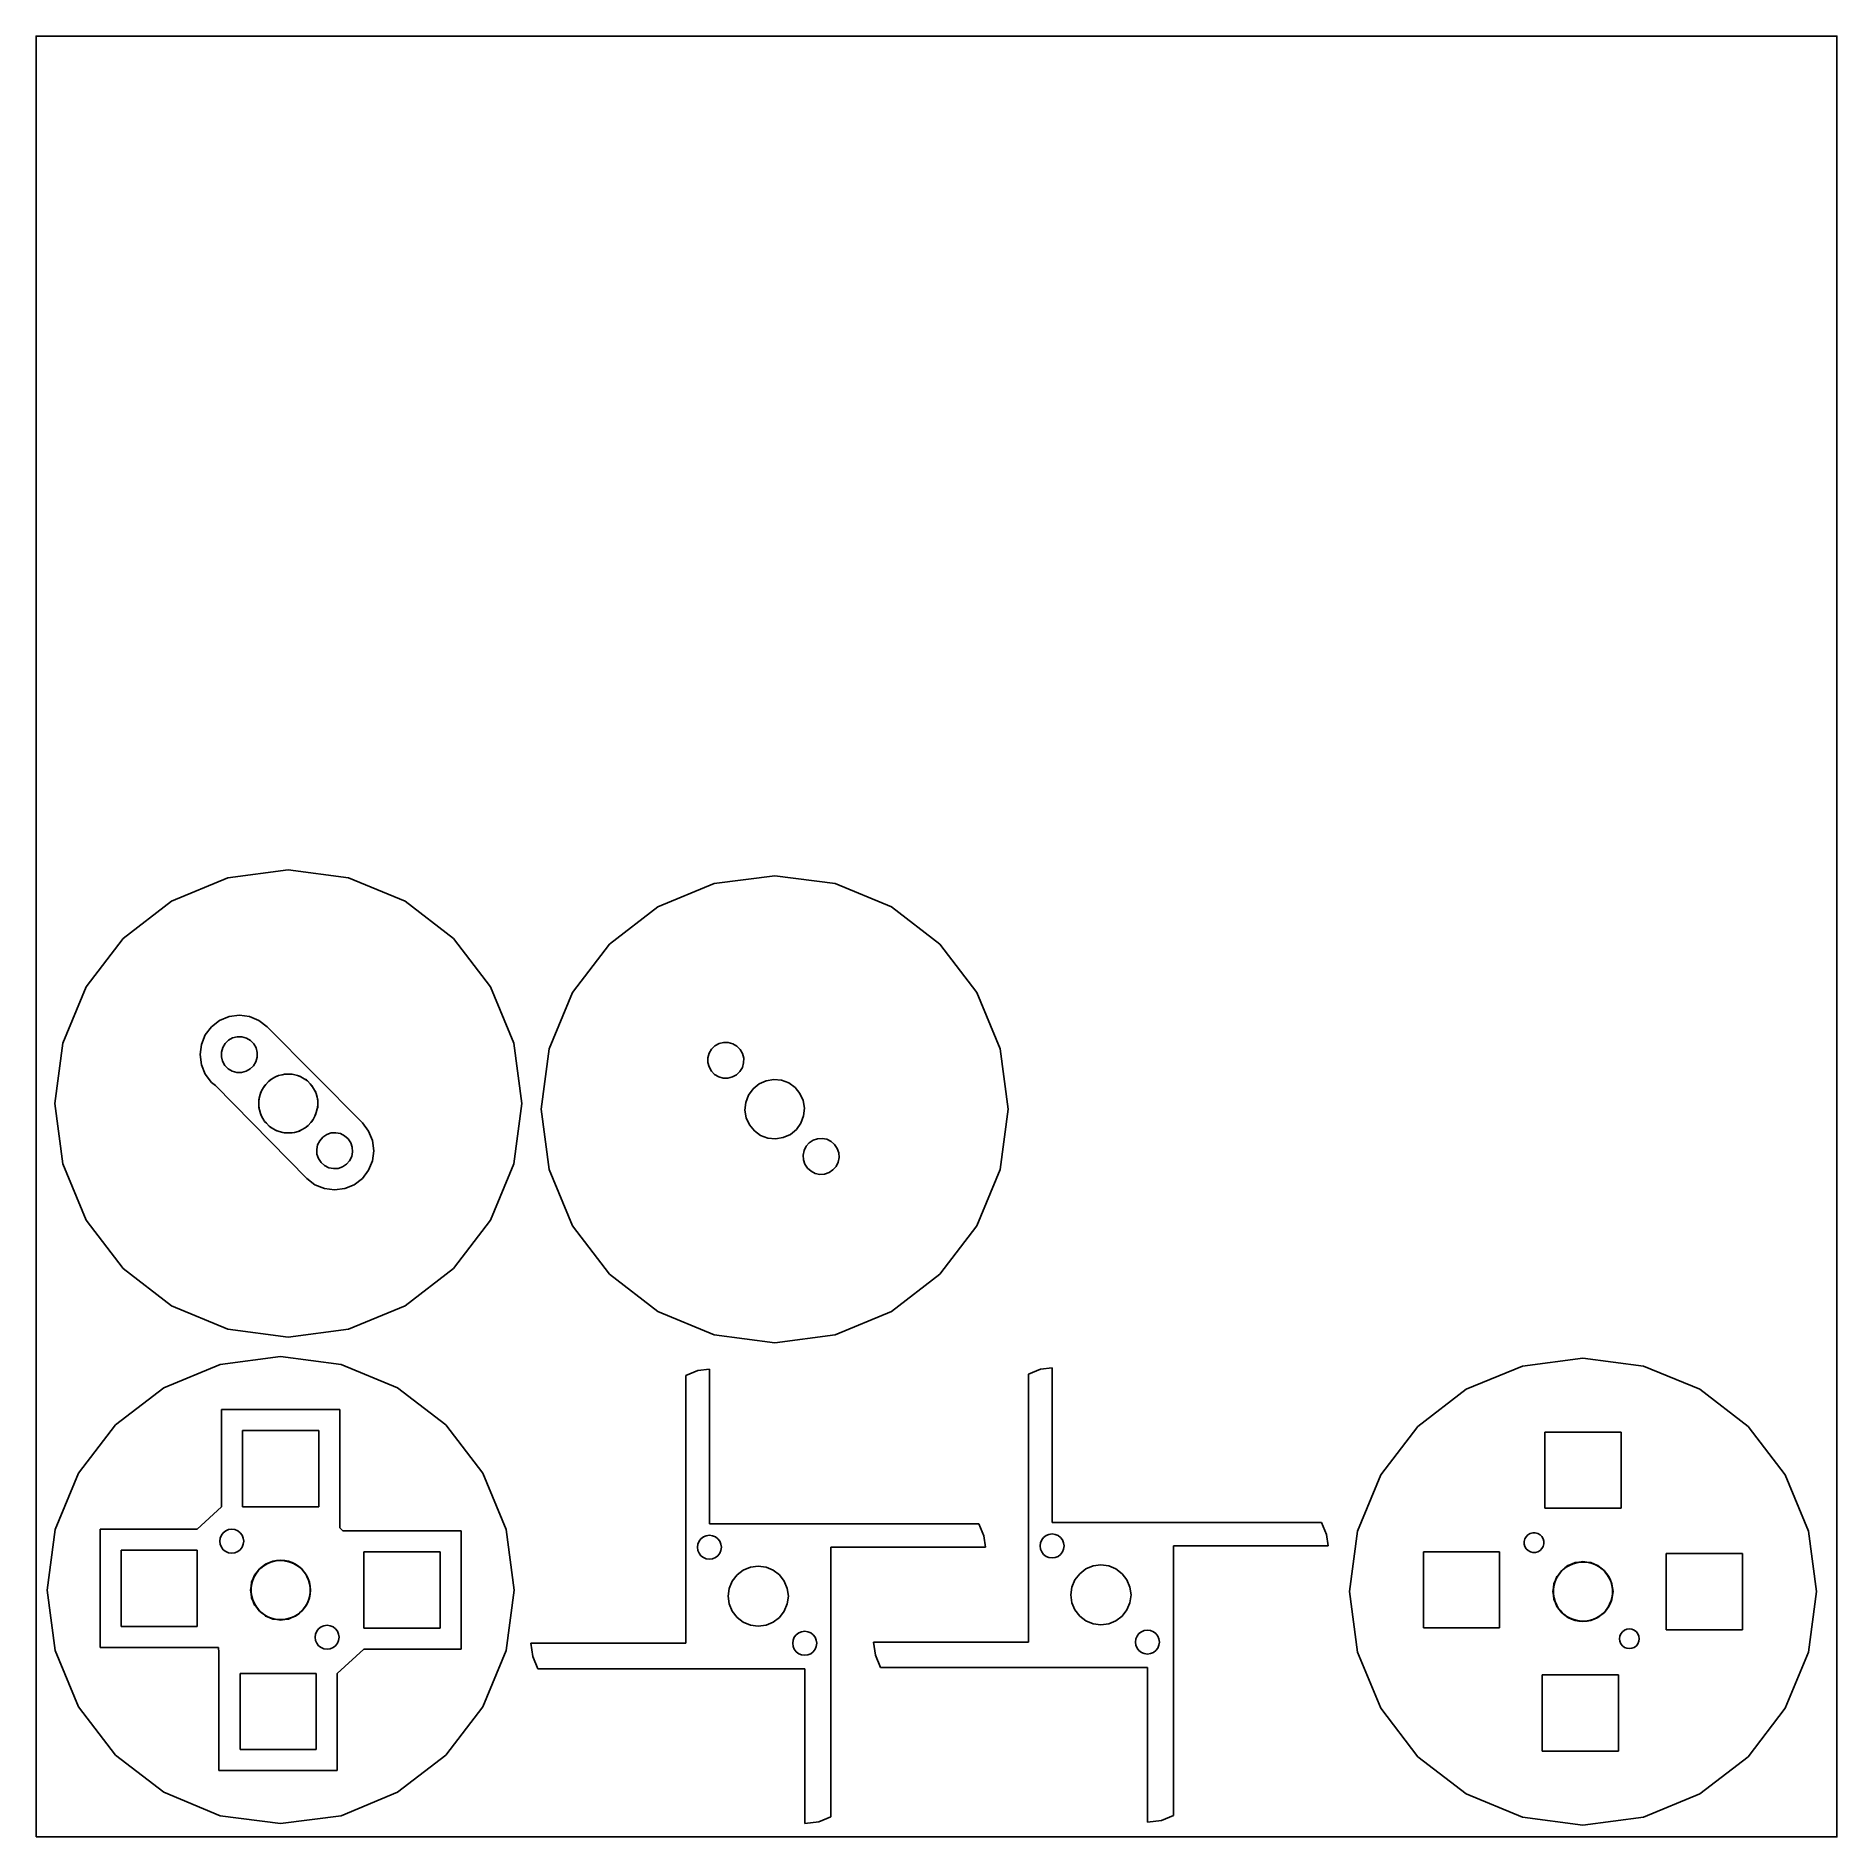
# Model space of a CAD drawing. Header units: millimetres. Extents: x 0 to 300, y 0 to 300.
import ezdxf

# ---------------------------------------------------------------- set-up
doc = ezdxf.new("R2010")
doc.units = ezdxf.units.MM

msp = doc.modelspace()

# ---------------------------------------------------------------- linework, layer by layer
for p, q in [((31.95, 159.75), (22.57, 155.87)), ((42.02, 161.08), (31.95, 159.75)), ((42.02, 161.08), (52.08, 159.75)), ((52.08, 159.75), (61.47, 155.87)), ((123.05, 160.13), (112.98, 158.81)), ((123.05, 160.13), (133.12, 158.81)), ((112.98, 158.81), (103.6, 154.92)), ((133.12, 158.81), (142.5, 154.92)), ((14.51, 149.69), (22.57, 155.87)), ((61.47, 155.87), (69.52, 149.69)), ((95.54, 148.74), (103.6, 154.92)), ((142.5, 154.92), (150.55, 148.74)), ((8.33, 141.63), (14.51, 149.69)), ((69.52, 149.69), (75.7, 141.63)), ((89.36, 140.68), (95.54, 148.74)), ((150.55, 148.74), (156.74, 140.68)), ((8.33, 141.63), (4.44, 132.25)), ((79.59, 132.25), (75.7, 141.63)), ((89.36, 140.68), (85.47, 131.3)), ((160.62, 131.3), (156.74, 140.68)), ((30.59, 136), (29.24, 134.96)), ((32.17, 136.65), (30.59, 136)), ((33.87, 136.87), (32.17, 136.65)), ((35.56, 136.65), (33.87, 136.87)), ((37.14, 136), (35.56, 136.65)), ((38.49, 134.96), (37.14, 136)), ((3.12, 122.18), (4.44, 132.25)), ((27.55, 132.02), (27.32, 130.33)), ((28.2, 133.6), (27.55, 132.02)), ((29.24, 134.96), (28.2, 133.6)), ((31.11, 131.51), (31.51, 132.18)), ((32.07, 132.73), (31.51, 132.18)), ((32.07, 132.73), (32.75, 133.11)), ((32.75, 133.11), (33.51, 133.31)), ((34.29, 133.3), (33.51, 133.31)), ((35.05, 133.09), (34.29, 133.3)), ((35.72, 132.69), (35.05, 133.09)), ((35.72, 132.69), (36.27, 132.13)), ((36.27, 132.13), (36.65, 131.45)), ((54.37, 118.95), (38.49, 134.96)), ((80.92, 122.18), (79.59, 132.25)), ((113.1, 131.79), (113.78, 132.17)), ((114.54, 132.36), (113.78, 132.17)), ((114.54, 132.36), (115.32, 132.35)), ((115.32, 132.35), (116.08, 132.14)), ((116.08, 132.14), (116.75, 131.74)), ((27.32, 130.33), (27.55, 128.64)), ((30.9, 130.76), (30.89, 129.97)), ((31.08, 129.21), (30.89, 129.97)), ((31.11, 131.51), (30.9, 130.76)), ((31.46, 128.53), (31.08, 129.21)), ((36.62, 129.15), (36.22, 128.48)), ((36.84, 129.9), (36.62, 129.15)), ((36.65, 131.45), (36.84, 130.69)), ((36.84, 130.69), (36.84, 129.9)), ((84.15, 121.23), (85.47, 131.3)), ((111.92, 129.03), (111.93, 129.81)), ((111.92, 129.03), (112.11, 128.27)), ((112.14, 130.56), (111.93, 129.81)), ((112.14, 130.56), (112.54, 131.24)), ((113.1, 131.79), (112.54, 131.24)), ((117.3, 131.18), (116.75, 131.74)), ((117.68, 130.5), (117.3, 131.18)), ((117.88, 129.74), (117.68, 130.5)), ((117.88, 129.74), (117.87, 128.96)), ((161.95, 121.23), (160.62, 131.3)), ((27.55, 128.64), (28.2, 127.06)), ((28.2, 127.06), (29.24, 125.7)), ((32.01, 127.97), (31.46, 128.53)), ((32.69, 127.57), (32.01, 127.97)), ((32.69, 127.57), (33.44, 127.36)), ((34.22, 127.35), (33.44, 127.36)), ((34.98, 127.54), (34.22, 127.35)), ((35.66, 127.93), (34.98, 127.54)), ((35.66, 127.93), (36.22, 128.48)), ((38.72, 125.83), (39.22, 126.23)), ((38.72, 125.83), (39.01, 126.11)), ((39.01, 126.11), (39.22, 126.23)), ((39.22, 126.23), (39.78, 126.55)), ((39.78, 126.55), (40.37, 126.82)), ((39.78, 126.55), (40.13, 126.76)), ((40.13, 126.76), (40.37, 126.82)), ((40.37, 126.82), (40.99, 126.98)), ((40.99, 126.98), (41.62, 127.09)), ((40.99, 126.98), (41.38, 127.09)), ((41.38, 127.09), (41.62, 127.09)), ((41.62, 127.09), (42.27, 127.09)), ((42.27, 127.09), (42.91, 127.02)), ((42.27, 127.09), (42.67, 127.09)), ((42.67, 127.09), (42.91, 127.02)), ((42.91, 127.02), (43.53, 126.85)), ((43.53, 126.85), (44.13, 126.63)), ((43.53, 126.85), (43.92, 126.75)), ((43.92, 126.75), (44.13, 126.63)), ((44.13, 126.63), (44.69, 126.3)), ((44.69, 126.3), (45.21, 125.93)), ((44.69, 126.3), (45.04, 126.1)), ((45.04, 126.1), (45.21, 125.93)), ((112.5, 127.59), (112.11, 128.27)), ((112.5, 127.59), (113.04, 127.03)), ((113.72, 126.63), (113.04, 127.03)), ((114.47, 126.41), (113.72, 126.63)), ((114.47, 126.41), (115.25, 126.41)), ((116.01, 126.6), (115.25, 126.41)), ((116.7, 126.98), (116.01, 126.6)), ((116.7, 126.98), (117.26, 127.53)), ((117.26, 127.53), (117.66, 128.2)), ((117.87, 128.96), (117.66, 128.2)), ((121.62, 125.97), (122.89, 126.18)), ((122.89, 126.18), (124.18, 126.05)), ((124.18, 126.05), (125.39, 125.6)), ((29.24, 125.7), (29.92, 125.18)), ((45.12, 109.7), (29.92, 125.18)), ((37.11, 122.43), (37.17, 123.07)), ((37.11, 122.84), (37.17, 123.07)), ((37.17, 123.07), (37.34, 123.69)), ((37.34, 123.69), (37.57, 124.29)), ((37.34, 123.69), (37.45, 124.08)), ((37.45, 124.08), (37.57, 124.29)), ((37.57, 124.29), (37.89, 124.85)), ((37.89, 124.85), (38.27, 125.37)), ((37.89, 124.85), (38.1, 125.2)), ((38.1, 125.2), (38.27, 125.37)), ((38.27, 125.37), (38.72, 125.83)), ((45.21, 125.93), (45.66, 125.47)), ((45.66, 125.47), (46.07, 124.97)), ((45.66, 125.47), (45.95, 125.18)), ((45.95, 125.18), (46.07, 124.97)), ((46.07, 124.97), (46.39, 124.42)), ((46.39, 124.42), (46.66, 123.83)), ((46.39, 124.42), (46.59, 124.06)), ((46.59, 124.06), (46.66, 123.83)), ((46.66, 123.83), (46.82, 123.21)), ((46.82, 123.21), (46.92, 122.57)), ((46.82, 123.21), (46.92, 122.81)), ((118.23, 122.36), (118.68, 123.57)), ((118.68, 123.57), (119.44, 124.62)), ((119.44, 124.62), (120.44, 125.44)), ((120.44, 125.44), (121.62, 125.97)), ((125.39, 125.6), (126.44, 124.84)), ((126.44, 124.84), (127.25, 123.84)), ((127.25, 123.84), (127.79, 122.66)), ((4.44, 112.11), (3.12, 122.18)), ((37.11, 122.43), (37.11, 122.84)), ((37.11, 121.79), (37.11, 122.43)), ((37.21, 121.15), (37.11, 121.79)), ((37.11, 121.54), (37.11, 121.79)), ((37.21, 121.15), (37.11, 121.54)), ((37.38, 120.53), (37.21, 121.15)), ((37.64, 119.94), (37.38, 120.53)), ((37.44, 120.3), (37.38, 120.53)), ((37.64, 119.94), (37.44, 120.3)), ((46.46, 120.07), (46.14, 119.51)), ((46.69, 120.67), (46.46, 120.07)), ((46.58, 120.27), (46.46, 120.07)), ((46.69, 120.67), (46.58, 120.27)), ((46.86, 121.29), (46.69, 120.67)), ((46.92, 121.93), (46.86, 121.29)), ((46.92, 121.52), (46.86, 121.29)), ((46.92, 122.81), (46.92, 122.57)), ((46.92, 122.57), (46.92, 121.93)), ((46.92, 121.93), (46.92, 121.52)), ((80.92, 122.18), (79.59, 112.11)), ((84.15, 121.23), (85.47, 111.17)), ((118.1, 121.08), (118.23, 122.36)), ((118.31, 119.8), (118.1, 121.08)), ((127.87, 120.1), (127.41, 118.89)), ((127.79, 122.66), (127.99, 121.39)), ((127.99, 121.39), (127.87, 120.1)), ((161.95, 121.23), (160.62, 111.17)), ((37.96, 119.38), (37.64, 119.94)), ((38.37, 118.89), (37.96, 119.38)), ((38.08, 119.18), (37.96, 119.38)), ((38.37, 118.89), (38.08, 119.18)), ((38.82, 118.43), (38.37, 118.89)), ((39.35, 118.05), (38.82, 118.43)), ((38.99, 118.26), (38.82, 118.43)), ((39.35, 118.05), (38.99, 118.26)), ((39.9, 117.73), (39.35, 118.05)), ((40.5, 117.5), (39.9, 117.73)), ((40.11, 117.61), (39.9, 117.73)), ((40.5, 117.5), (40.11, 117.61)), ((41.13, 117.34), (40.5, 117.5)), ((41.77, 117.27), (41.13, 117.34)), ((41.36, 117.27), (41.13, 117.34)), ((41.77, 117.27), (41.36, 117.27)), ((42.41, 117.27), (41.77, 117.27)), ((43.04, 117.37), (42.41, 117.27)), ((42.65, 117.27), (42.41, 117.27)), ((43.04, 117.37), (42.65, 117.27)), ((43.67, 117.54), (43.04, 117.37)), ((44.25, 117.8), (43.67, 117.54)), ((43.9, 117.6), (43.67, 117.54)), ((44.25, 117.8), (43.9, 117.6)), ((44.81, 118.13), (44.25, 117.8)), ((45.31, 118.53), (44.81, 118.13)), ((45.02, 118.25), (44.81, 118.13)), ((45.31, 118.53), (45.02, 118.25)), ((45.76, 118.99), (45.31, 118.53)), ((46.14, 119.51), (45.76, 118.99)), ((45.94, 119.16), (45.76, 118.99)), ((46.14, 119.51), (45.94, 119.16)), ((47.77, 116.58), (48.42, 117.02)), ((49.16, 117.27), (48.42, 117.02)), ((49.95, 117.32), (49.16, 117.27)), ((50.71, 117.16), (49.95, 117.32)), ((50.71, 117.16), (51.41, 116.81)), ((55.41, 117.59), (54.37, 118.95)), ((56.06, 116.02), (55.41, 117.59)), ((118.84, 118.63), (118.31, 119.8)), ((119.66, 117.63), (118.84, 118.63)), ((120.71, 116.87), (119.66, 117.63)), ((125.66, 117.03), (124.48, 116.5)), ((126.66, 117.85), (125.66, 117.03)), ((127.41, 118.89), (126.66, 117.85)), ((46.75, 114.53), (46.9, 115.29)), ((46.75, 114.53), (46.8, 113.74)), ((46.9, 115.29), (47.25, 115.99)), ((47.25, 115.99), (47.77, 116.58)), ((51.41, 116.81), (52, 116.3)), ((52.44, 115.65), (52, 116.3)), ((52.69, 114.9), (52.44, 115.65)), ((52.74, 114.12), (52.58, 113.35)), ((52.69, 114.9), (52.74, 114.12)), ((56.29, 114.32), (56.06, 116.02)), ((56.06, 112.63), (56.29, 114.32)), ((121.92, 116.42), (120.71, 116.87)), ((123.2, 116.29), (121.92, 116.42)), ((124.48, 116.5), (123.2, 116.29)), ((127.94, 114.35), (127.78, 113.58)), ((128.28, 115.05), (127.94, 114.35)), ((128.28, 115.05), (128.8, 115.64)), ((128.8, 115.64), (129.45, 116.07)), ((130.2, 116.32), (129.45, 116.07)), ((130.98, 116.37), (130.2, 116.32)), ((131.74, 116.22), (130.98, 116.37)), ((132.45, 115.87), (131.74, 116.22)), ((132.45, 115.87), (133.03, 115.35)), ((133.03, 115.35), (133.47, 114.7)), ((133.72, 113.96), (133.47, 114.7)), ((4.44, 112.11), (8.33, 102.73)), ((47.05, 113), (46.8, 113.74)), ((47.48, 112.35), (47.05, 113)), ((48.07, 111.83), (47.48, 112.35)), ((48.07, 111.83), (48.77, 111.48)), ((49.54, 111.33), (48.77, 111.48)), ((50.32, 111.38), (49.54, 111.33)), ((50.32, 111.38), (51.07, 111.63)), ((51.72, 112.06), (51.07, 111.63)), ((51.72, 112.06), (52.23, 112.65)), ((52.23, 112.65), (52.58, 113.35)), ((54.37, 109.7), (55.41, 111.05)), ((55.41, 111.05), (56.06, 112.63)), ((79.59, 112.11), (75.7, 102.73)), ((85.47, 111.17), (89.36, 101.78)), ((127.83, 112.8), (127.78, 113.58)), ((127.83, 112.8), (128.08, 112.06)), ((128.08, 112.06), (128.52, 111.4)), ((129.1, 110.89), (128.52, 111.4)), ((132.75, 111.12), (132.1, 110.68)), ((133.27, 111.71), (132.75, 111.12)), ((133.27, 111.71), (133.61, 112.41)), ((133.77, 113.18), (133.61, 112.41)), ((133.77, 113.18), (133.72, 113.96)), ((160.62, 111.17), (156.74, 101.78)), ((45.12, 109.7), (46.47, 108.66)), ((46.47, 108.66), (48.05, 108)), ((48.05, 108), (49.74, 107.78)), ((49.74, 107.78), (51.44, 108)), ((51.44, 108), (53.02, 108.66)), ((53.02, 108.66), (54.37, 109.7)), ((129.81, 110.54), (129.1, 110.89)), ((130.57, 110.38), (129.81, 110.54)), ((131.35, 110.43), (130.57, 110.38)), ((131.35, 110.43), (132.1, 110.68)), ((14.51, 94.67), (8.33, 102.73)), ((75.7, 102.73), (69.52, 94.67)), ((95.54, 93.73), (89.36, 101.78)), ((156.74, 101.78), (150.55, 93.73)), ((22.57, 88.49), (14.51, 94.67)), ((69.52, 94.67), (61.47, 88.49)), ((103.6, 87.55), (95.54, 93.73)), ((150.55, 93.73), (142.5, 87.55)), ((31.95, 84.6), (22.57, 88.49)), ((61.47, 88.49), (52.08, 84.6)), ((112.98, 83.66), (103.6, 87.55)), ((133.12, 83.66), (142.5, 87.55)), ((31.95, 84.6), (42.02, 83.28)), ((42.02, 83.28), (52.08, 84.6)), ((112.98, 83.66), (123.05, 82.33)), ((133.12, 83.66), (123.05, 82.33)), ((30.68, 78.7), (21.3, 74.82)), ((30.68, 78.7), (40.75, 80.03)), ((40.75, 80.03), (50.82, 78.7)), ((50.82, 78.7), (60.2, 74.82)), ((167.33, 77.9), (169.25, 78.15)), ((169.25, 52.41), (169.25, 78.15)), ((247.62, 78.45), (238.24, 74.57)), ((247.62, 78.45), (257.69, 79.78)), ((257.69, 79.78), (267.75, 78.45)), ((267.75, 78.45), (277.14, 74.57)), ((108.24, 76.85), (110.25, 77.69)), ((108.24, 76.85), (108.24, 32.26)), ((110.25, 77.69), (112.17, 77.94)), ((112.17, 52.19), (112.17, 77.94)), ((165.32, 77.07), (167.33, 77.9)), ((165.32, 77.07), (165.32, 32.47)), ((13.25, 68.64), (21.3, 74.82)), ((68.26, 68.64), (60.2, 74.82)), ((230.18, 68.39), (238.24, 74.57)), ((277.14, 74.57), (285.19, 68.39)), ((30.9, 71.21), (30.9, 55.01)), ((50.6, 71.21), (30.9, 71.21)), ((50.6, 51.51), (50.6, 71.21)), ((13.25, 68.64), (7.06, 60.58)), ((34.4, 67.71), (34.4, 55.01)), ((47.1, 67.71), (34.4, 67.71)), ((47.1, 55.01), (47.1, 67.71)), ((68.26, 68.64), (74.44, 60.58)), ((224, 60.33), (230.18, 68.39)), ((251.34, 67.46), (251.34, 54.76)), ((251.34, 67.46), (264.04, 67.46)), ((264.04, 54.76), (264.04, 67.46)), ((285.19, 68.39), (291.37, 60.33)), ((7.06, 60.58), (3.18, 51.2)), ((78.33, 51.2), (74.44, 60.58)), ((220.11, 50.95), (224, 60.33)), ((291.37, 60.33), (295.26, 50.95)), ((30.9, 55.01), (26.87, 51.27)), ((34.4, 55.01), (47.1, 55.01)), ((264.04, 54.76), (251.34, 54.76)), ((1.85, 41.13), (3.18, 51.2)), ((10.67, 51.27), (10.67, 31.57)), ((26.87, 51.27), (10.67, 51.27)), ((31.6, 51.01), (31.19, 50.69)), ((32.08, 51.21), (31.6, 51.01)), ((32.08, 51.21), (32.6, 51.28)), ((33.12, 51.21), (32.6, 51.28)), ((33.12, 51.21), (33.6, 51.01)), ((34.02, 50.69), (33.6, 51.01)), ((50.6, 51.51), (51.13, 50.98)), ((79.65, 41.13), (78.33, 51.2)), ((112.17, 52.19), (157.06, 52.19)), ((157.06, 52.19), (157.89, 50.18)), ((169.25, 52.41), (214.14, 52.41)), ((214.14, 52.41), (214.97, 50.39)), ((30.67, 49.8), (30.6, 49.28)), ((30.67, 48.76), (30.6, 49.28)), ((30.67, 49.8), (30.87, 50.28)), ((30.87, 48.28), (30.67, 48.76)), ((30.87, 50.28), (31.19, 50.69)), ((30.87, 48.28), (31.19, 47.86)), ((34.33, 50.28), (34.02, 50.69)), ((34.33, 48.28), (34.02, 47.86)), ((34.53, 49.8), (34.33, 50.28)), ((34.33, 48.28), (34.53, 48.76)), ((34.6, 49.28), (34.53, 49.8)), ((34.53, 48.76), (34.6, 49.28)), ((70.83, 50.98), (51.13, 50.98)), ((70.83, 31.28), (70.83, 50.98)), ((110.17, 48.26), (110.24, 48.78)), ((110.24, 47.74), (110.17, 48.26)), ((110.24, 48.78), (110.44, 49.26)), ((110.44, 49.26), (110.75, 49.68)), ((110.75, 49.68), (111.17, 49.99)), ((111.17, 49.99), (111.65, 50.19)), ((111.65, 50.19), (112.17, 50.26)), ((112.17, 50.26), (112.68, 50.19)), ((112.68, 50.19), (113.17, 49.99)), ((113.17, 49.99), (113.58, 49.68)), ((113.58, 49.68), (113.9, 49.26)), ((113.9, 49.26), (114.1, 48.78)), ((114.1, 48.78), (114.17, 48.26)), ((114.17, 48.26), (114.1, 47.74)), ((158.14, 48.26), (132.4, 48.26)), ((132.4, 48.26), (132.4, 3.37)), ((157.89, 50.18), (158.14, 48.26)), ((167.25, 48.48), (167.32, 48.99)), ((167.32, 47.96), (167.25, 48.48)), ((167.32, 48.99), (167.52, 49.48)), ((167.52, 49.48), (167.84, 49.89)), ((167.84, 49.89), (168.25, 50.21)), ((168.25, 50.21), (168.73, 50.41)), ((168.73, 50.41), (169.25, 50.48)), ((169.25, 50.48), (169.77, 50.41)), ((169.77, 50.41), (170.25, 50.21)), ((170.25, 50.21), (170.66, 49.89)), ((170.66, 49.89), (170.98, 49.48)), ((170.98, 49.48), (171.18, 48.99)), ((171.18, 48.99), (171.25, 48.48)), ((171.25, 48.48), (171.18, 47.96)), ((215.23, 48.48), (189.48, 48.48)), ((189.48, 48.48), (189.48, 3.58)), ((214.97, 50.39), (215.23, 48.48)), ((218.79, 40.88), (220.11, 50.95)), ((248.01, 49.65), (247.9, 49.23)), ((247.9, 49.23), (247.9, 48.8)), ((247.9, 48.8), (248.02, 48.39)), ((248.01, 49.65), (248.22, 50.02)), ((248.02, 48.39), (248.23, 48.01)), ((248.52, 50.33), (248.22, 50.02)), ((248.54, 47.71), (248.23, 48.01)), ((248.89, 50.55), (248.52, 50.33)), ((249.31, 50.66), (248.89, 50.55)), ((249.74, 50.67), (249.31, 50.66)), ((250.16, 50.56), (249.74, 50.67)), ((250.53, 50.35), (250.16, 50.56)), ((250.84, 50.04), (250.53, 50.35)), ((250.55, 47.73), (250.85, 48.03)), ((251.05, 49.67), (250.84, 50.04)), ((250.85, 48.03), (251.06, 48.41)), ((251.17, 49.26), (251.05, 49.67)), ((251.06, 48.41), (251.17, 48.83)), ((251.17, 48.83), (251.17, 49.26)), ((295.26, 50.95), (296.59, 40.88)), ((26.87, 47.77), (14.17, 47.77)), ((14.17, 47.77), (14.17, 35.07)), ((26.87, 35.07), (26.87, 47.77)), ((31.19, 47.86), (31.6, 47.55)), ((31.6, 47.55), (32.08, 47.35)), ((32.08, 47.35), (32.6, 47.28)), ((32.6, 47.28), (33.12, 47.35)), ((33.12, 47.35), (33.6, 47.55)), ((33.6, 47.55), (34.02, 47.86)), ((37.75, 45.06), (37.22, 44.66)), ((37.46, 44.78), (37.96, 45.18)), ((37.46, 44.78), (37.75, 45.06)), ((38.25, 45.46), (37.75, 45.06)), ((37.75, 45.06), (37.96, 45.18)), ((37.96, 45.18), (38.52, 45.5)), ((38.25, 45.46), (38.87, 45.71)), ((38.52, 45.5), (39.1, 45.77)), ((38.52, 45.5), (38.87, 45.71)), ((38.87, 45.71), (39.46, 45.96)), ((38.87, 45.71), (39.1, 45.77)), ((39.1, 45.77), (39.72, 45.93)), ((39.46, 45.96), (40.12, 46.04)), ((39.72, 45.93), (40.36, 46.04)), ((39.72, 45.93), (40.12, 46.04)), ((40.12, 46.04), (40.75, 46.13)), ((40.12, 46.04), (40.36, 46.04)), ((40.36, 46.04), (41, 46.04)), ((40.75, 46.13), (41.41, 46.03)), ((41, 46.04), (41.64, 45.97)), ((41, 46.04), (41.41, 46.03)), ((41.41, 46.03), (42.05, 45.96)), ((41.41, 46.03), (41.64, 45.97)), ((41.64, 45.97), (42.26, 45.8)), ((42.05, 45.96), (42.66, 45.7)), ((42.26, 45.8), (42.87, 45.58)), ((42.26, 45.8), (42.66, 45.7)), ((42.66, 45.7), (43.25, 45.46)), ((42.66, 45.7), (42.87, 45.58)), ((42.87, 45.58), (43.42, 45.25)), ((43.25, 45.46), (43.77, 45.05)), ((43.42, 45.25), (43.94, 44.88)), ((43.42, 45.25), (43.77, 45.05)), ((43.77, 45.05), (44.29, 44.66)), ((43.77, 45.05), (43.94, 44.88)), ((54.63, 47.48), (54.63, 34.78)), ((67.33, 47.48), (54.63, 47.48)), ((67.33, 34.78), (67.33, 47.48)), ((110.44, 47.26), (110.24, 47.74)), ((110.75, 46.85), (110.44, 47.26)), ((111.17, 46.53), (110.75, 46.85)), ((111.65, 46.33), (111.17, 46.53)), ((112.17, 46.26), (111.65, 46.33)), ((112.68, 46.33), (112.17, 46.26)), ((113.17, 46.53), (112.68, 46.33)), ((113.58, 46.85), (113.17, 46.53)), ((113.9, 47.26), (113.58, 46.85)), ((114.1, 47.74), (113.9, 47.26)), ((119.02, 44.94), (120.32, 45.11)), ((120.32, 45.11), (121.61, 44.94)), ((167.52, 47.48), (167.32, 47.96)), ((167.84, 47.06), (167.52, 47.48)), ((168.25, 46.74), (167.84, 47.06)), ((168.73, 46.54), (168.25, 46.74)), ((169.25, 46.48), (168.73, 46.54)), ((169.77, 46.54), (169.25, 46.48)), ((170.25, 46.74), (169.77, 46.54)), ((170.66, 47.06), (170.25, 46.74)), ((170.98, 47.48), (170.66, 47.06)), ((171.18, 47.96), (170.98, 47.48)), ((174.9, 44.66), (176.11, 45.15)), ((176.11, 45.15), (177.4, 45.33)), ((177.4, 45.33), (178.69, 45.15)), ((178.69, 45.15), (179.9, 44.66)), ((243.81, 47.52), (231.11, 47.52)), ((231.11, 34.82), (231.11, 47.52)), ((243.81, 47.52), (243.81, 34.82)), ((248.54, 47.71), (248.92, 47.5)), ((248.92, 47.5), (249.33, 47.39)), ((249.33, 47.39), (249.76, 47.39)), ((249.76, 47.39), (250.18, 47.51)), ((250.18, 47.51), (250.55, 47.73)), ((254.68, 44.81), (255.19, 45.21)), ((254.89, 44.93), (255.45, 45.25)), ((255.8, 45.46), (255.19, 45.21)), ((255.45, 45.25), (256.03, 45.52)), ((255.45, 45.25), (255.8, 45.46)), ((256.39, 45.71), (255.8, 45.46)), ((255.8, 45.46), (256.03, 45.52)), ((256.03, 45.52), (256.66, 45.68)), ((256.39, 45.71), (257.05, 45.79)), ((256.66, 45.68), (257.29, 45.79)), ((256.66, 45.68), (257.05, 45.79)), ((257.05, 45.79), (257.69, 45.88)), ((257.05, 45.79), (257.29, 45.79)), ((257.29, 45.79), (257.94, 45.79)), ((257.69, 45.88), (258.34, 45.78)), ((257.94, 45.79), (258.58, 45.72)), ((257.94, 45.79), (258.34, 45.78)), ((258.34, 45.78), (258.98, 45.71)), ((258.34, 45.78), (258.58, 45.72)), ((258.58, 45.72), (259.2, 45.55)), ((258.98, 45.71), (259.59, 45.45)), ((259.2, 45.55), (259.8, 45.33)), ((259.2, 45.55), (259.59, 45.45)), ((259.59, 45.45), (260.19, 45.21)), ((259.59, 45.45), (259.8, 45.33)), ((259.8, 45.33), (260.36, 45)), ((260.19, 45.21), (260.71, 44.8)), ((260.36, 45), (260.88, 44.63)), ((260.36, 45), (260.71, 44.8)), ((271.57, 47.23), (271.57, 34.53)), ((271.57, 47.23), (284.27, 47.23)), ((284.27, 34.53), (284.27, 47.23)), ((35.92, 42.42), (35.85, 41.79)), ((35.85, 41.38), (35.91, 42.02)), ((35.85, 41.79), (35.91, 42.02)), ((35.91, 42.02), (36.08, 42.64)), ((36.18, 43.03), (35.92, 42.42)), ((36.08, 42.64), (36.3, 43.24)), ((36.08, 42.64), (36.18, 43.03)), ((36.42, 43.63), (36.18, 43.03)), ((36.18, 43.03), (36.3, 43.24)), ((36.3, 43.24), (36.63, 43.8)), ((36.42, 43.63), (36.83, 44.15)), ((36.63, 43.8), (37, 44.32)), ((36.63, 43.8), (36.83, 44.15)), ((36.83, 44.15), (37.22, 44.66)), ((36.83, 44.15), (37, 44.32)), ((37, 44.32), (37.46, 44.78)), ((43.94, 44.88), (44.4, 44.42)), ((44.29, 44.66), (44.69, 44.13)), ((44.4, 44.42), (44.81, 43.92)), ((44.4, 44.42), (44.69, 44.13)), ((44.69, 44.13), (45.08, 43.63)), ((44.69, 44.13), (44.81, 43.92)), ((44.81, 43.92), (45.13, 43.37)), ((45.08, 43.63), (45.33, 43.01)), ((45.13, 43.37), (45.39, 42.78)), ((45.13, 43.37), (45.33, 43.01)), ((45.33, 43.01), (45.58, 42.42)), ((45.33, 43.01), (45.39, 42.78)), ((45.39, 42.78), (45.56, 42.16)), ((45.56, 42.16), (45.66, 41.52)), ((45.56, 42.16), (45.66, 41.76)), ((45.58, 42.42), (45.66, 41.76)), ((115.99, 42.61), (115.49, 41.41)), ((116.78, 43.65), (115.99, 42.61)), ((116.78, 43.65), (117.82, 44.44)), ((117.82, 44.44), (119.02, 44.94)), ((121.61, 44.94), (122.82, 44.44)), ((122.82, 44.44), (123.85, 43.65)), ((124.65, 42.61), (123.85, 43.65)), ((125.15, 41.41), (124.65, 42.61)), ((173.07, 42.83), (172.57, 41.62)), ((173.86, 43.86), (173.07, 42.83)), ((173.86, 43.86), (174.9, 44.66)), ((179.9, 44.66), (180.93, 43.86)), ((181.73, 42.83), (180.93, 43.86)), ((182.23, 41.62), (181.73, 42.83)), ((252.86, 42.17), (252.78, 41.54)), ((252.84, 41.77), (253.01, 42.39)), ((252.86, 42.17), (253.12, 42.78)), ((253.01, 42.39), (253.24, 42.99)), ((253.01, 42.39), (253.12, 42.78)), ((253.12, 42.78), (253.36, 43.38)), ((253.12, 42.78), (253.24, 42.99)), ((253.24, 42.99), (253.56, 43.55)), ((253.77, 43.9), (253.36, 43.38)), ((253.56, 43.55), (253.94, 44.07)), ((253.56, 43.55), (253.77, 43.9)), ((254.15, 44.41), (253.77, 43.9)), ((253.77, 43.9), (253.94, 44.07)), ((253.94, 44.07), (254.39, 44.53)), ((254.15, 44.41), (254.68, 44.81)), ((254.39, 44.53), (254.89, 44.93)), ((254.39, 44.53), (254.68, 44.81)), ((254.68, 44.81), (254.89, 44.93)), ((260.71, 44.8), (261.22, 44.41)), ((260.71, 44.8), (260.88, 44.63)), ((260.88, 44.63), (261.33, 44.17)), ((261.22, 44.41), (261.62, 43.88)), ((261.33, 44.17), (261.74, 43.67)), ((261.33, 44.17), (261.62, 43.88)), ((261.62, 43.88), (262.02, 43.38)), ((261.62, 43.88), (261.74, 43.67)), ((261.74, 43.67), (262.06, 43.12)), ((262.02, 43.38), (262.26, 42.76)), ((262.06, 43.12), (262.32, 42.53)), ((262.06, 43.12), (262.26, 42.76)), ((262.26, 42.76), (262.51, 42.17)), ((262.26, 42.76), (262.32, 42.53)), ((262.32, 42.53), (262.49, 41.91)), ((262.59, 41.51), (262.51, 42.17)), ((3.18, 31.06), (1.85, 41.13)), ((35.85, 41.79), (35.75, 41.13)), ((35.84, 40.49), (35.75, 41.13)), ((35.84, 40.74), (35.85, 41.38)), ((35.95, 40.1), (35.84, 40.74)), ((35.84, 40.49), (35.84, 40.74)), ((35.92, 39.83), (35.84, 40.49)), ((35.95, 40.1), (35.84, 40.49)), ((35.85, 41.38), (35.85, 41.79)), ((35.92, 39.83), (36.17, 39.24)), ((36.11, 39.48), (35.95, 40.1)), ((36.38, 38.89), (36.11, 39.48)), ((36.17, 39.24), (36.11, 39.48)), ((36.17, 39.24), (36.42, 38.63)), ((36.38, 38.89), (36.17, 39.24)), ((45.2, 39.01), (44.88, 38.46)), ((45.32, 39.22), (45.08, 38.63)), ((45.43, 39.62), (45.2, 39.01)), ((45.32, 39.22), (45.2, 39.01)), ((45.58, 39.83), (45.32, 39.22)), ((45.43, 39.62), (45.32, 39.22)), ((45.6, 40.24), (45.43, 39.62)), ((45.66, 40.47), (45.58, 39.83)), ((45.66, 40.88), (45.6, 40.24)), ((45.66, 40.47), (45.6, 40.24)), ((45.66, 41.76), (45.75, 41.13)), ((45.66, 41.76), (45.66, 41.52)), ((45.66, 41.52), (45.66, 40.88)), ((45.75, 41.13), (45.66, 40.47)), ((45.66, 40.88), (45.66, 40.47)), ((79.65, 41.13), (78.33, 31.06)), ((115.49, 41.41), (115.32, 40.11)), ((115.32, 40.11), (115.49, 38.82)), ((125.32, 40.11), (125.15, 41.41)), ((125.15, 38.82), (125.32, 40.11)), ((172.57, 41.62), (172.4, 40.33)), ((172.4, 40.33), (172.57, 39.03)), ((172.57, 39.03), (173.07, 37.83)), ((181.73, 37.83), (182.23, 39.03)), ((182.4, 40.33), (182.23, 41.62)), ((182.23, 39.03), (182.4, 40.33)), ((218.79, 40.88), (220.11, 30.81)), ((252.78, 41.54), (252.69, 40.88)), ((252.78, 40.24), (252.69, 40.88)), ((252.78, 41.13), (252.84, 41.77)), ((252.78, 41.54), (252.84, 41.77)), ((252.78, 41.13), (252.78, 41.54)), ((252.78, 40.49), (252.78, 41.13)), ((252.88, 39.85), (252.78, 40.49)), ((252.78, 40.24), (252.78, 40.49)), ((252.86, 39.58), (252.78, 40.24)), ((252.88, 39.85), (252.78, 40.24)), ((252.86, 39.58), (253.11, 39)), ((253.05, 39.23), (252.88, 39.85)), ((253.31, 38.64), (253.05, 39.23)), ((253.11, 39), (253.05, 39.23)), ((262.36, 39.37), (262.13, 38.77)), ((262.51, 39.58), (262.25, 38.97)), ((262.36, 39.37), (262.25, 38.97)), ((262.53, 39.99), (262.36, 39.37)), ((262.49, 41.91), (262.59, 41.27)), ((262.49, 41.91), (262.59, 41.51)), ((262.59, 40.22), (262.51, 39.58)), ((262.59, 40.63), (262.53, 39.99)), ((262.59, 40.22), (262.53, 39.99)), ((262.69, 40.88), (262.59, 41.51)), ((262.59, 41.51), (262.59, 41.27)), ((262.59, 41.27), (262.59, 40.63)), ((262.69, 40.88), (262.59, 40.22)), ((262.59, 40.63), (262.59, 40.22)), ((296.59, 40.88), (295.26, 30.81)), ((36.7, 38.33), (36.38, 38.89)), ((36.82, 38.12), (36.42, 38.63)), ((37.11, 37.84), (36.7, 38.33)), ((36.82, 38.12), (36.7, 38.33)), ((37.22, 37.59), (36.82, 38.12)), ((37.11, 37.84), (36.82, 38.12)), ((37.56, 37.38), (37.11, 37.84)), ((37.73, 37.21), (37.22, 37.59)), ((38.08, 37), (37.56, 37.38)), ((37.73, 37.21), (37.56, 37.38)), ((38.25, 36.8), (37.73, 37.21)), ((38.08, 37), (37.73, 37.21)), ((38.64, 36.68), (38.08, 37)), ((38.85, 36.56), (38.25, 36.8)), ((39.24, 36.45), (38.64, 36.68)), ((38.85, 36.56), (38.64, 36.68)), ((39.46, 36.3), (38.85, 36.56)), ((39.24, 36.45), (38.85, 36.56)), ((39.86, 36.29), (39.24, 36.45)), ((40.09, 36.22), (39.46, 36.3)), ((40.5, 36.22), (39.86, 36.29)), ((40.09, 36.22), (39.86, 36.29)), ((40.75, 36.13), (40.09, 36.22)), ((40.5, 36.22), (40.09, 36.22)), ((41.15, 36.22), (40.5, 36.22)), ((41.39, 36.22), (40.75, 36.13)), ((41.78, 36.32), (41.15, 36.22)), ((41.39, 36.22), (41.15, 36.22)), ((41.78, 36.32), (41.39, 36.22)), ((42.05, 36.3), (41.39, 36.22)), ((42.4, 36.49), (41.78, 36.32)), ((42.64, 36.55), (42.05, 36.3)), ((42.99, 36.75), (42.4, 36.49)), ((42.64, 36.55), (42.4, 36.49)), ((43.25, 36.8), (42.64, 36.55)), ((42.99, 36.75), (42.64, 36.55)), ((43.55, 37.07), (42.99, 36.75)), ((43.25, 36.8), (43.76, 37.19)), ((44.05, 37.48), (43.55, 37.07)), ((43.76, 37.19), (43.55, 37.07)), ((43.76, 37.19), (44.29, 37.59)), ((44.05, 37.48), (43.76, 37.19)), ((44.5, 37.94), (44.05, 37.48)), ((44.67, 38.11), (44.29, 37.59)), ((44.88, 38.46), (44.5, 37.94)), ((44.67, 38.11), (44.5, 37.94)), ((45.08, 38.63), (44.67, 38.11)), ((44.88, 38.46), (44.67, 38.11)), ((115.49, 38.82), (115.99, 37.61)), ((115.99, 37.61), (116.78, 36.58)), ((116.78, 36.58), (117.82, 35.78)), ((122.82, 35.78), (123.85, 36.58)), ((123.85, 36.58), (124.65, 37.61)), ((124.65, 37.61), (125.15, 38.82)), ((173.07, 37.83), (173.86, 36.79)), ((173.86, 36.79), (174.9, 35.99)), ((179.9, 35.99), (180.93, 36.79)), ((180.93, 36.79), (181.73, 37.83)), ((253.11, 39), (253.36, 38.38)), ((253.31, 38.64), (253.11, 39)), ((253.63, 38.08), (253.31, 38.64)), ((253.36, 38.38), (253.75, 37.87)), ((254.04, 37.59), (253.63, 38.08)), ((253.75, 37.87), (253.63, 38.08)), ((253.75, 37.87), (254.15, 37.34)), ((254.04, 37.59), (253.75, 37.87)), ((254.49, 37.13), (254.04, 37.59)), ((254.15, 37.34), (254.66, 36.96)), ((255.02, 36.75), (254.49, 37.13)), ((254.66, 36.96), (254.49, 37.13)), ((254.66, 36.96), (255.19, 36.55)), ((255.02, 36.75), (254.66, 36.96)), ((255.57, 36.43), (255.02, 36.75)), ((255.78, 36.31), (255.19, 36.55)), ((256.17, 36.2), (255.57, 36.43)), ((255.78, 36.31), (255.57, 36.43)), ((256.39, 36.05), (255.78, 36.31)), ((256.17, 36.2), (255.78, 36.31)), ((256.79, 36.04), (256.17, 36.2)), ((257.03, 35.97), (256.39, 36.05)), ((257.44, 35.97), (256.79, 36.04)), ((257.03, 35.97), (256.79, 36.04)), ((258.71, 36.07), (258.08, 35.97)), ((258.71, 36.07), (258.32, 35.97)), ((258.32, 35.97), (258.98, 36.05)), ((259.34, 36.24), (258.71, 36.07)), ((258.98, 36.05), (259.57, 36.3)), ((259.92, 36.5), (259.34, 36.24)), ((259.57, 36.3), (259.34, 36.24)), ((259.57, 36.3), (260.19, 36.55)), ((259.92, 36.5), (259.57, 36.3)), ((260.48, 36.82), (259.92, 36.5)), ((260.19, 36.55), (260.69, 36.94)), ((260.98, 37.23), (260.48, 36.82)), ((260.69, 36.94), (260.48, 36.82)), ((260.69, 36.94), (261.22, 37.34)), ((260.98, 37.23), (260.69, 36.94)), ((261.43, 37.69), (260.98, 37.23)), ((261.61, 37.86), (261.22, 37.34)), ((261.81, 38.21), (261.43, 37.69)), ((261.61, 37.86), (261.43, 37.69)), ((262.02, 38.38), (261.61, 37.86)), ((261.81, 38.21), (261.61, 37.86)), ((262.13, 38.77), (261.81, 38.21)), ((262.25, 38.97), (262.02, 38.38)), ((262.25, 38.97), (262.13, 38.77)), ((14.17, 35.07), (26.87, 35.07)), ((46.55, 33.79), (46.48, 33.27)), ((46.48, 33.27), (46.55, 32.75)), ((46.75, 34.27), (46.55, 33.79)), ((47.07, 34.69), (46.75, 34.27)), ((47.48, 35), (47.07, 34.69)), ((47.96, 35.2), (47.48, 35)), ((48.48, 35.27), (47.96, 35.2)), ((48.48, 35.27), (49, 35.2)), ((49.48, 35), (49, 35.2)), ((49.89, 34.69), (49.48, 35)), ((50.21, 34.27), (49.89, 34.69)), ((50.41, 33.79), (50.21, 34.27)), ((50.48, 33.27), (50.41, 33.79)), ((50.41, 32.75), (50.48, 33.27)), ((54.63, 34.78), (67.33, 34.78)), ((117.82, 35.78), (119.02, 35.28)), ((120.32, 35.11), (119.02, 35.28)), ((120.32, 35.11), (121.61, 35.28)), ((122.82, 35.78), (121.61, 35.28)), ((126.31, 33.26), (126.11, 32.77)), ((126.31, 33.26), (126.63, 33.67)), ((126.63, 33.67), (127.05, 33.99)), ((127.53, 34.19), (127.05, 33.99)), ((128.05, 34.26), (127.53, 34.19)), ((128.56, 34.19), (128.05, 34.26)), ((129.05, 33.99), (128.56, 34.19)), ((129.46, 33.67), (129.05, 33.99)), ((129.78, 33.26), (129.46, 33.67)), ((129.98, 32.77), (129.78, 33.26)), ((174.9, 35.99), (176.11, 35.5)), ((177.4, 35.33), (176.11, 35.5)), ((177.4, 35.33), (178.69, 35.5)), ((179.9, 35.99), (178.69, 35.5)), ((183.4, 33.47), (183.2, 32.99)), ((183.4, 33.47), (183.71, 33.88)), ((183.71, 33.88), (184.13, 34.2)), ((184.61, 34.4), (184.13, 34.2)), ((185.13, 34.47), (184.61, 34.4)), ((185.64, 34.4), (185.13, 34.47)), ((186.13, 34.2), (185.64, 34.4)), ((186.54, 33.88), (186.13, 34.2)), ((186.86, 33.47), (186.54, 33.88)), ((187.06, 32.99), (186.86, 33.47)), ((231.11, 34.82), (243.81, 34.82)), ((257.69, 35.88), (257.03, 35.97)), ((257.44, 35.97), (257.03, 35.97)), ((258.08, 35.97), (257.44, 35.97)), ((257.69, 35.88), (258.32, 35.97)), ((258.32, 35.97), (258.08, 35.97)), ((263.82, 33.45), (263.76, 33.02)), ((263.76, 33.02), (263.82, 32.6)), ((263.82, 33.45), (263.98, 33.85)), ((263.98, 33.85), (264.25, 34.19)), ((264.59, 34.45), (264.25, 34.19)), ((264.99, 34.62), (264.59, 34.45)), ((264.99, 34.62), (265.41, 34.67)), ((265.84, 34.62), (265.41, 34.67)), ((265.84, 34.62), (266.24, 34.45)), ((266.24, 34.45), (266.58, 34.19)), ((266.84, 33.85), (266.58, 34.19)), ((267.01, 33.45), (266.84, 33.85)), ((267.06, 33.02), (267.01, 33.45)), ((267.01, 32.6), (267.06, 33.02)), ((284.27, 34.53), (271.57, 34.53)), ((3.18, 31.06), (7.06, 21.68)), ((10.67, 31.57), (30.37, 31.57)), ((30.37, 31.57), (30.48, 30.75)), ((30.48, 30.75), (30.48, 11.05)), ((46.55, 32.75), (46.75, 32.27)), ((46.75, 32.27), (47.07, 31.86)), ((47.07, 31.86), (47.48, 31.54)), ((47.96, 31.34), (47.48, 31.54)), ((47.96, 31.34), (48.48, 31.27)), ((48.48, 31.27), (49, 31.34)), ((49, 31.34), (49.48, 31.54)), ((49.89, 31.86), (49.48, 31.54)), ((49.89, 31.86), (50.21, 32.27)), ((54.63, 31.28), (50.18, 27.25)), ((50.41, 32.75), (50.21, 32.27)), ((54.63, 31.28), (70.83, 31.28)), ((78.33, 31.06), (74.44, 21.68)), ((108.24, 32.26), (82.45, 32.26)), ((82.74, 30.04), (82.45, 32.26)), ((83.58, 28.03), (82.74, 30.04)), ((126.11, 32.77), (126.05, 32.26)), ((126.05, 32.26), (126.11, 31.74)), ((126.11, 31.74), (126.31, 31.26)), ((126.31, 31.26), (126.63, 30.84)), ((127.05, 30.52), (126.63, 30.84)), ((127.05, 30.52), (127.53, 30.32)), ((127.53, 30.32), (128.05, 30.26)), ((128.05, 30.26), (128.56, 30.32)), ((128.56, 30.32), (129.05, 30.52)), ((129.05, 30.52), (129.46, 30.84)), ((129.46, 30.84), (129.78, 31.26)), ((129.78, 31.26), (129.98, 31.74)), ((130.05, 32.26), (129.98, 32.77)), ((129.98, 31.74), (130.05, 32.26)), ((165.32, 32.47), (139.53, 32.47)), ((139.82, 30.26), (139.53, 32.47)), ((140.66, 28.25), (139.82, 30.26)), ((183.2, 32.99), (183.13, 32.47)), ((183.13, 32.47), (183.2, 31.95)), ((183.2, 31.95), (183.4, 31.47)), ((183.4, 31.47), (183.71, 31.05)), ((184.13, 30.74), (183.71, 31.05)), ((184.13, 30.74), (184.61, 30.54)), ((184.61, 30.54), (185.13, 30.47)), ((185.13, 30.47), (185.64, 30.54)), ((185.64, 30.54), (186.13, 30.74)), ((186.13, 30.74), (186.54, 31.05)), ((186.54, 31.05), (186.86, 31.47)), ((186.86, 31.47), (187.06, 31.95)), ((187.13, 32.47), (187.06, 32.99)), ((187.06, 31.95), (187.13, 32.47)), ((220.11, 30.81), (224, 21.43)), ((263.82, 32.6), (263.98, 32.2)), ((264.25, 31.86), (263.98, 32.2)), ((264.25, 31.86), (264.59, 31.59)), ((264.59, 31.59), (264.99, 31.43)), ((265.41, 31.37), (264.99, 31.43)), ((265.84, 31.43), (265.41, 31.37)), ((265.84, 31.43), (266.24, 31.59)), ((266.24, 31.59), (266.58, 31.86)), ((266.58, 31.86), (266.84, 32.2)), ((266.84, 32.2), (267.01, 32.6)), ((295.26, 30.81), (291.37, 21.43)), ((46.68, 27.25), (33.98, 27.25)), ((33.98, 27.25), (33.98, 14.55)), ((46.68, 14.55), (46.68, 27.25)), ((50.18, 11.05), (50.18, 27.25)), ((83.58, 28.03), (128.05, 28.03)), ((128.05, 28.03), (128.05, 2.23)), ((140.66, 28.25), (185.13, 28.25)), ((185.13, 28.25), (185.13, 2.44)), ((263.61, 27), (250.91, 27)), ((250.91, 14.3), (250.91, 27)), ((263.61, 27), (263.61, 14.3)), ((13.25, 13.62), (7.06, 21.68)), ((74.44, 21.68), (68.26, 13.62)), ((230.18, 13.37), (224, 21.43)), ((291.37, 21.43), (285.19, 13.37)), ((21.3, 7.44), (13.25, 13.62)), ((33.98, 14.55), (46.68, 14.55)), ((68.26, 13.62), (60.2, 7.44)), ((238.24, 7.19), (230.18, 13.37)), ((250.91, 14.3), (263.61, 14.3)), ((285.19, 13.37), (277.14, 7.19)), ((30.48, 11.05), (50.18, 11.05)), ((30.68, 3.55), (21.3, 7.44)), ((50.82, 3.55), (60.2, 7.44)), ((247.62, 3.3), (238.24, 7.19)), ((277.14, 7.19), (267.75, 3.3)), ((30.68, 3.55), (40.75, 2.23)), ((50.82, 3.55), (40.75, 2.23)), ((132.4, 3.37), (130.39, 2.54)), ((189.48, 3.58), (187.47, 2.75)), ((247.62, 3.3), (257.69, 1.98)), ((267.75, 3.3), (257.69, 1.98)), ((128.05, 2.23), (130.39, 2.54)), ((185.13, 2.44), (187.47, 2.75))]:
    msp.add_line(p, q)
msp.add_lwpolyline([(0, 0), (0, 300), (300, 300), (300, 0)], close=True)

doc.saveas('drawing.dxf')
